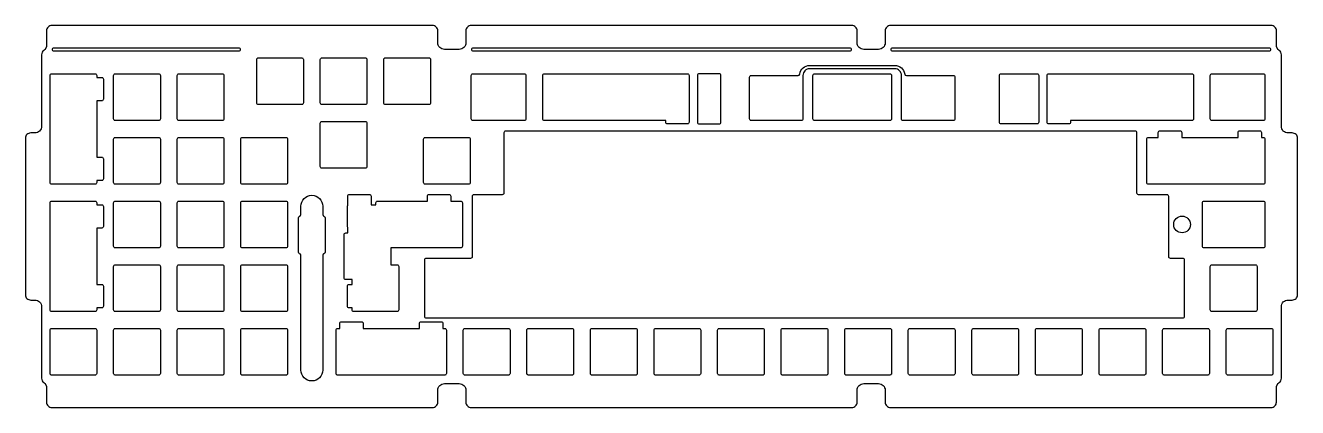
# Model space of a CAD drawing. Header units: millimetres. Extents: x -376 to 5, y -7 to 107.
import ezdxf

# ---------------------------------------------------------------- set-up
doc = ezdxf.new("R2010")
doc.units = ezdxf.units.MM
doc.layers.get('0').update_dxf_attribs({"linetype": 'CONTINUOUS'})

msp = doc.modelspace()

# ---------------------------------------------------------------- linework, layer by layer
for points in [[(4.85, 73.43, 0.414214), (3.27, 75.01), (2, 75.01, -0.414214), (0, 77.01), (0, 98.44, 0.240201), (-0.65, 99.72, -0.240201), (-1.48, 101.33), (-1.48, 105.61, 0.414214), (-3.05, 107.19), (-117.14, 107.19, 0.414214), (-118.72, 105.61), (-118.72, 102.01, -0.414214), (-120.72, 100.01), (-125.12, 100.01, -0.414214), (-127.12, 102.01), (-127.12, 105.61, 0.414214), (-128.69, 107.19), (-242.78, 107.19, 0.414214), (-244.36, 105.61), (-244.36, 102.01, -0.414214), (-246.36, 100.01), (-250.76, 100.01, -0.414214), (-252.76, 102.01), (-252.76, 105.61, 0.414214), (-254.33, 107.19), (-368.43, 107.19, 0.414214), (-370, 105.61), (-370, 101.33, -0.2402), (-370.83, 99.72, 0.2402), (-371.48, 98.44), (-371.48, 77.01, -0.414214), (-373.48, 75.01), (-374.75, 75.01, 0.414214), (-376.33, 73.43), (-376.33, 26.58, 0.414214), (-374.75, 25.01), (-373.48, 25.01, -0.414214), (-371.48, 23.01), (-371.48, 1.57, 0.2402), (-370.83, 0.3, -0.2402), (-370, -1.32), (-370, -5.6, 0.414214), (-368.43, -7.17), (-254.33, -7.17, 0.414214), (-252.76, -5.6), (-252.76, -2, -0.414214), (-250.76, 0), (-246.36, 0, -0.414214), (-244.36, -2), (-244.36, -5.6, 0.414214), (-242.78, -7.17), (-128.69, -7.17, 0.414214), (-127.12, -5.6), (-127.12, -2, -0.414214), (-125.12, 0), (-120.72, 0, -0.414214), (-118.72, -2), (-118.72, -5.6, 0.414214), (-117.14, -7.17), (-3.05, -7.17, 0.414214), (-1.48, -5.6), (-1.48, -1.32, -0.240201), (-0.65, 0.3, 0.240201), (0, 1.57), (0, 23.01, -0.414214), (2, 25.01), (3.27, 25.01, 0.414214), (4.85, 26.58)], [(-367.73, 100.49), (-312.44, 100.49, -0.414214), (-311.94, 99.99, -0.414214), (-312.44, 99.49), (-367.73, 99.49, -0.414214), (-368.23, 99.99, -0.414214)], [(-242.08, 100.49), (-129.39, 100.49, -0.414214), (-128.89, 99.99, -0.414214), (-129.39, 99.49), (-242.08, 99.49, -0.414214), (-242.58, 99.99, -0.414214)], [(-3.75, 99.49), (-116.44, 99.49, -0.414214), (-116.94, 99.99, -0.414214), (-116.44, 100.49), (-3.75, 100.49, -0.414214), (-3.25, 99.99, -0.414214)], [(-293.54, 83.49), (-306.54, 83.49, -0.414214), (-307.04, 83.99), (-307.04, 96.99, -0.414214), (-306.54, 97.49), (-293.54, 97.49, -0.414214), (-293.04, 96.99), (-293.04, 83.99, -0.414214)], [(-274.49, 83.49), (-287.49, 83.49, -0.414214), (-287.99, 83.99), (-287.99, 96.99, -0.414214), (-287.49, 97.49), (-274.49, 97.49, -0.414214), (-273.99, 96.99), (-273.99, 83.99, -0.414214)], [(-255.44, 83.49), (-268.44, 83.49, -0.414214), (-268.94, 83.99), (-268.94, 96.99, -0.414214), (-268.44, 97.49), (-255.44, 97.49, -0.414214), (-254.94, 96.99), (-254.94, 83.99, -0.414214)], [(-354.95, 60.76), (-354.95, 60.17, -0.414214), (-355.45, 59.67), (-368.45, 59.67, -0.414214), (-368.95, 60.17), (-368.95, 92.22, -0.414214), (-368.45, 92.72), (-355.45, 92.72, -0.414214), (-354.95, 92.22), (-354.95, 91.64), (-353.45, 91.64, -0.414214), (-352.95, 91.14), (-352.95, 85.14, -0.414214), (-353.45, 84.64), (-354.95, 84.64), (-354.95, 67.76), (-353.45, 67.76, -0.414214), (-352.95, 67.26), (-352.95, 61.26, -0.414214), (-353.45, 60.76)], [(-349.9, 79.22), (-349.9, 92.22, -0.414214), (-349.4, 92.72), (-336.4, 92.72, -0.414214), (-335.9, 92.22), (-335.9, 79.22, -0.414214), (-336.4, 78.72), (-349.4, 78.72, -0.414214)], [(-330.35, 92.72), (-317.35, 92.72, -0.414214), (-316.85, 92.22), (-316.85, 79.22, -0.414214), (-317.35, 78.72), (-330.35, 78.72, -0.414214), (-330.85, 79.22), (-330.85, 92.22, -0.414214)], [(-242.24, 92.72), (-226.86, 92.72, -0.414214), (-226.36, 92.22), (-226.36, 79.22, -0.414214), (-226.86, 78.72), (-242.24, 78.72, -0.414214), (-242.74, 79.22), (-242.74, 92.22, -0.414214)], [(-220.81, 92.72), (-177.97, 92.72, -0.414214), (-177.47, 92.22), (-177.47, 78.22, -0.414214), (-177.97, 77.72), (-183.97, 77.72, -0.414214), (-184.47, 78.22), (-184.47, 78.72), (-220.81, 78.72, -0.414214), (-221.31, 79.22), (-221.31, 92.22, -0.414214)], [(-168.45, 77.72, 0.414214), (-167.95, 78.22), (-167.95, 92.22, 0.414214), (-168.45, 92.72), (-174.45, 92.72, 0.414214), (-174.95, 92.22), (-174.95, 78.22, 0.414214), (-174.45, 77.72)], [(-144.81, 92.22, 0.372825), (-144.32, 92.65, -0.372825), (-141.35, 95.23), (-115.83, 95.23, -0.372825), (-112.86, 92.65, 0.372825), (-112.36, 92.22), (-98.32, 92.22, -0.414214), (-97.82, 91.72), (-97.82, 79.22, -0.414214), (-98.32, 78.72), (-113.32, 78.72, -0.414214), (-113.83, 79.22), (-113.83, 92.22, 0.414214), (-115.83, 94.22), (-141.35, 94.22, 0.414214), (-143.35, 92.22), (-143.35, 79.22, -0.414214), (-143.85, 78.72), (-158.85, 78.72, -0.414214), (-159.35, 79.22), (-159.35, 91.72, -0.414214), (-158.85, 92.22)], [(-139.85, 92.72), (-117.33, 92.72, -0.414214), (-116.83, 92.22), (-116.83, 79.22, -0.414214), (-117.33, 78.72), (-139.85, 78.72, -0.414214), (-140.35, 79.22), (-140.35, 92.22, -0.414214)], [(-83.97, 92.72), (-73.2, 92.72, -0.414214), (-72.7, 92.22), (-72.7, 78.22, -0.414214), (-73.2, 77.72), (-83.97, 77.72, -0.414214), (-84.47, 78.22), (-84.47, 92.22, -0.414214)], [(-26.84, 78.72), (-63.17, 78.72), (-63.17, 78.22, -0.414214), (-63.67, 77.72), (-69.67, 77.72, -0.414214), (-70.18, 78.22), (-70.18, 92.22, -0.414214), (-69.67, 92.72), (-26.84, 92.72, -0.414214), (-26.34, 92.22), (-26.34, 79.22, -0.414214)], [(-5.41, 78.72), (-20.79, 78.72, -0.414214), (-21.29, 79.22), (-21.29, 92.22, -0.414214), (-20.79, 92.72), (-5.41, 92.72, -0.414214), (-4.91, 92.22), (-4.91, 79.22, -0.414214)], [(-274.49, 64.44), (-287.49, 64.44, -0.414214), (-287.99, 64.94), (-287.99, 77.94, -0.414214), (-287.49, 78.44), (-274.49, 78.44, -0.414214), (-273.99, 77.94), (-273.99, 64.94, -0.414214)], [(-336.4, 59.67), (-349.4, 59.67, -0.414214), (-349.9, 60.17), (-349.9, 73.17, -0.414214), (-349.4, 73.67), (-336.4, 73.67, -0.414214), (-335.9, 73.17), (-335.9, 60.17, -0.414214)], [(-317.35, 59.67), (-330.35, 59.67, -0.414214), (-330.85, 60.17), (-330.85, 73.17, -0.414214), (-330.35, 73.67), (-317.35, 73.67, -0.414214), (-316.85, 73.17), (-316.85, 60.17, -0.414214)], [(-298.3, 59.67), (-311.3, 59.67, -0.414214), (-311.8, 60.17), (-311.8, 73.17, -0.414214), (-311.3, 73.67), (-298.3, 73.67, -0.414214), (-297.8, 73.17), (-297.8, 60.17, -0.414214)], [(-243.53, 59.67), (-256.53, 59.67, -0.414214), (-257.03, 60.17), (-257.03, 73.17, -0.414214), (-256.53, 73.67), (-243.53, 73.67, -0.414214), (-243.03, 73.17), (-243.03, 60.17, -0.414214)], [(-242.86, 37.57, 0.414214), (-242.36, 38.07), (-242.36, 56.12, -0.414214), (-241.86, 56.62), (-233.34, 56.62, 0.414214), (-232.84, 57.12), (-232.84, 75.17, -0.414214), (-232.34, 75.67), (-43.89, 75.67, -0.414214), (-43.39, 75.17), (-43.39, 57.12, 0.414214), (-42.89, 56.62), (-34.36, 56.62, -0.414214), (-33.86, 56.12), (-33.86, 38.07, 0.414214), (-33.36, 37.57), (-29.6, 37.57, -0.414214), (-29.1, 37.07), (-29.1, 20.08, -0.414214), (-29.6, 19.57), (-256.15, 19.57, -0.414214), (-256.65, 20.08), (-256.65, 37.07, -0.414214), (-256.15, 37.57)], [(-12.99, 73.67), (-12.99, 75.17, -0.414214), (-12.49, 75.67), (-6.49, 75.67, -0.414214), (-5.99, 75.17), (-5.99, 73.67), (-5.41, 73.67, -0.414214), (-4.91, 73.17), (-4.91, 60.17, -0.414214), (-5.41, 59.67), (-39.84, 59.67, -0.414214), (-40.34, 60.17), (-40.34, 73.17, -0.414214), (-39.84, 73.67), (-36.87, 73.67), (-36.87, 75.17, -0.414214), (-36.37, 75.67), (-30.37, 75.67, -0.414214), (-29.87, 75.17), (-29.87, 73.67)], [(-354.95, 53.54), (-353.45, 53.54, -0.414214), (-352.95, 53.04), (-352.95, 47.04, -0.414214), (-353.45, 46.54), (-354.95, 46.54), (-354.95, 29.66), (-353.45, 29.66, -0.414214), (-352.95, 29.16), (-352.95, 23.16, -0.414214), (-353.45, 22.66), (-354.95, 22.66), (-354.95, 22.07, -0.414214), (-355.45, 21.57), (-368.45, 21.57, -0.414214), (-368.95, 22.07), (-368.95, 54.13, -0.414214), (-368.45, 54.62), (-355.45, 54.62, -0.414214), (-354.95, 54.13)], [(-336.4, 40.62), (-349.4, 40.62, -0.414214), (-349.9, 41.12), (-349.9, 54.13, -0.414214), (-349.4, 54.62), (-336.4, 54.62, -0.414214), (-335.9, 54.13), (-335.9, 41.12, -0.414214)], [(-317.35, 40.62), (-330.35, 40.62, -0.414214), (-330.85, 41.12), (-330.85, 54.13, -0.414214), (-330.35, 54.62), (-317.35, 54.62, -0.414214), (-316.85, 54.13), (-316.85, 41.12, -0.414214)], [(-298.3, 40.62), (-311.3, 40.62, -0.414214), (-311.8, 41.12), (-311.8, 54.13, -0.414214), (-311.3, 54.62), (-298.3, 54.62, -0.414214), (-297.8, 54.13), (-297.8, 41.12, -0.414214)], [(-293.8, 4.05), (-293.8, 38.39, 0.331162), (-294.16, 38.87, -0.331162), (-294.51, 39.35), (-294.51, 49.6, -0.331162), (-294.16, 50.08, 0.331162), (-293.8, 50.56), (-293.8, 53.1, -0.414214), (-290.55, 56.35), (-290.48, 56.35, -0.414214), (-287.23, 53.1), (-287.23, 50.56, 0.331162), (-286.87, 50.08, -0.331162), (-286.51, 49.6), (-286.51, 39.35, -0.331162), (-286.87, 38.87, 0.331162), (-287.23, 38.39), (-287.23, 4.05, -0.414214), (-290.48, 0.8), (-290.55, 0.8, -0.414214)], [(-279.84, 23.16), (-279.84, 29.16, -0.414214), (-279.34, 29.66), (-278.46, 29.66), (-278.46, 31.1), (-280.34, 31.1, -0.414214), (-280.84, 31.6), (-280.84, 44.6, -0.414214), (-280.34, 45.1), (-279.76, 45.1), (-279.76, 46.76, -0.150834), (-279.84, 47.04), (-279.84, 53.04, -0.150834), (-279.76, 53.32), (-279.76, 56.12, -0.414214), (-279.26, 56.62), (-273.26, 56.62, -0.414214), (-272.76, 56.12), (-272.76, 53.54), (-271.32, 53.54), (-271.32, 54.13, -0.414214), (-270.82, 54.62), (-255.88, 54.62), (-255.88, 56.12, -0.414214), (-255.38, 56.62), (-249.38, 56.62, -0.414214), (-248.88, 56.12), (-248.88, 54.62), (-245.91, 54.62, -0.414214), (-245.41, 54.13), (-245.41, 41.12, -0.414214), (-245.91, 40.62), (-266.84, 40.62), (-266.84, 35.57), (-264.96, 35.57, -0.414214), (-264.46, 35.08), (-264.46, 22.07, -0.414214), (-264.96, 21.57), (-277.96, 21.57, -0.414214), (-278.46, 22.07), (-278.46, 22.66), (-279.34, 22.66, -0.414214)], [(-23.17, 54.62), (-5.41, 54.62, -0.414214), (-4.91, 54.13), (-4.91, 41.12, -0.414214), (-5.41, 40.62), (-23.17, 40.62, -0.414214), (-23.67, 41.12), (-23.67, 54.13, -0.414214)], [(-336.4, 21.57), (-349.4, 21.57, -0.414214), (-349.9, 22.07), (-349.9, 35.08, -0.414214), (-349.4, 35.57), (-336.4, 35.57, -0.414214), (-335.9, 35.08), (-335.9, 22.07, -0.414214)], [(-317.35, 21.57), (-330.35, 21.57, -0.414214), (-330.85, 22.07), (-330.85, 35.08, -0.414214), (-330.35, 35.57), (-317.35, 35.57, -0.414214), (-316.85, 35.08), (-316.85, 22.07, -0.414214)], [(-311.8, 22.07), (-311.8, 35.08, -0.414214), (-311.3, 35.57), (-298.3, 35.57, -0.414214), (-297.8, 35.08), (-297.8, 22.07, -0.414214), (-298.3, 21.57), (-311.3, 21.57, -0.414214)], [(-7.79, 21.57), (-20.79, 21.57, -0.414214), (-21.29, 22.07), (-21.29, 35.08, -0.414214), (-20.79, 35.57), (-7.79, 35.57, -0.414214), (-7.29, 35.08), (-7.29, 22.07, -0.414214)], [(-355.45, 2.52), (-368.45, 2.52, -0.414214), (-368.95, 3.02), (-368.95, 16.02, -0.414214), (-368.45, 16.52), (-355.45, 16.52, -0.414214), (-354.95, 16.02), (-354.95, 3.02, -0.414214)], [(-336.4, 2.52), (-349.4, 2.52, -0.414214), (-349.9, 3.02), (-349.9, 16.02, -0.414214), (-349.4, 16.52), (-336.4, 16.52, -0.414214), (-335.9, 16.02), (-335.9, 3.02, -0.414214)], [(-317.35, 2.52), (-330.35, 2.52, -0.414214), (-330.85, 3.02), (-330.85, 16.02, -0.414214), (-330.35, 16.52), (-317.35, 16.52, -0.414214), (-316.85, 16.02), (-316.85, 3.02, -0.414214)], [(-297.8, 16.02), (-297.8, 3.02, -0.414214), (-298.3, 2.52), (-311.3, 2.52, -0.414214), (-311.8, 3.02), (-311.8, 16.02, -0.414214), (-311.3, 16.52), (-298.3, 16.52, -0.414214)], [(-283.23, 3.02), (-283.23, 16.02, -0.414214), (-282.73, 16.52), (-282.14, 16.52), (-282.14, 18.02, -0.414214), (-281.64, 18.52), (-275.64, 18.52, -0.414214), (-275.14, 18.02), (-275.14, 16.52), (-258.26, 16.52), (-258.26, 18.02, -0.414214), (-257.76, 18.52), (-251.76, 18.52, -0.414214), (-251.26, 18.02), (-251.26, 16.52), (-250.68, 16.52, -0.414214), (-250.18, 16.02), (-250.18, 3.02, -0.414214), (-250.68, 2.52), (-282.73, 2.52, -0.414214)], [(-231.62, 2.52), (-244.63, 2.52, -0.414214), (-245.13, 3.02), (-245.13, 16.02, -0.414214), (-244.63, 16.52), (-231.62, 16.52, -0.414214), (-231.12, 16.02), (-231.12, 3.02, -0.414214)], [(-212.57, 2.52), (-225.58, 2.52, -0.414214), (-226.08, 3.02), (-226.08, 16.02, -0.414214), (-225.58, 16.52), (-212.57, 16.52, -0.414214), (-212.07, 16.02), (-212.07, 3.02, -0.414214)], [(-193.53, 2.52), (-206.53, 2.52, -0.414214), (-207.03, 3.02), (-207.03, 16.02, -0.414214), (-206.53, 16.52), (-193.53, 16.52, -0.414214), (-193.03, 16.02), (-193.03, 3.02, -0.414214)], [(-174.48, 2.52), (-187.47, 2.52, -0.414214), (-187.97, 3.02), (-187.97, 16.02, -0.414214), (-187.47, 16.52), (-174.48, 16.52, -0.414214), (-173.98, 16.02), (-173.98, 3.02, -0.414214)], [(-155.43, 2.52), (-168.43, 2.52, -0.414214), (-168.93, 3.02), (-168.93, 16.02, -0.414214), (-168.43, 16.52), (-155.43, 16.52, -0.414214), (-154.93, 16.02), (-154.93, 3.02, -0.414214)], [(-136.38, 2.52), (-149.38, 2.52, -0.414214), (-149.88, 3.02), (-149.88, 16.02, -0.414214), (-149.38, 16.52), (-136.38, 16.52, -0.414214), (-135.88, 16.02), (-135.88, 3.02, -0.414214)], [(-117.33, 2.52), (-130.32, 2.52, -0.414214), (-130.82, 3.02), (-130.82, 16.02, -0.414214), (-130.32, 16.52), (-117.33, 16.52, -0.414214), (-116.83, 16.02), (-116.83, 3.02, -0.414214)], [(-98.28, 2.52), (-111.28, 2.52, -0.414214), (-111.78, 3.02), (-111.78, 16.02, -0.414214), (-111.28, 16.52), (-98.28, 16.52, -0.414214), (-97.78, 16.02), (-97.78, 3.02, -0.414214)], [(-79.22, 2.52), (-92.22, 2.52, -0.414214), (-92.73, 3.02), (-92.73, 16.02, -0.414214), (-92.22, 16.52), (-79.22, 16.52, -0.414214), (-78.72, 16.02), (-78.72, 3.02, -0.414214)], [(-73.67, 3.02), (-73.67, 16.02, -0.414214), (-73.17, 16.52), (-60.17, 16.52, -0.414214), (-59.68, 16.02), (-59.68, 3.02, -0.414214), (-60.17, 2.52), (-73.17, 2.52, -0.414214)], [(-54.62, 3.02), (-54.62, 16.02, -0.414214), (-54.13, 16.52), (-41.12, 16.52, -0.414214), (-40.62, 16.02), (-40.62, 3.02, -0.414214), (-41.12, 2.52), (-54.13, 2.52, -0.414214)], [(-22.07, 2.52), (-35.08, 2.52, -0.414214), (-35.58, 3.02), (-35.58, 16.02, -0.414214), (-35.08, 16.52), (-22.07, 16.52, -0.414214), (-21.58, 16.02), (-21.58, 3.02, -0.414214)], [(-3.02, 2.52), (-16.02, 2.52, -0.414214), (-16.53, 3.02), (-16.53, 16.02, -0.414214), (-16.02, 16.52), (-3.02, 16.52, -0.414214), (-2.52, 16.02), (-2.52, 3.02, -0.414214)]]:
    msp.add_lwpolyline(points, format="xyb", close=True)
msp.add_circle((-29.77, 47.62), 2.5)

doc.saveas('drawing.dxf')
